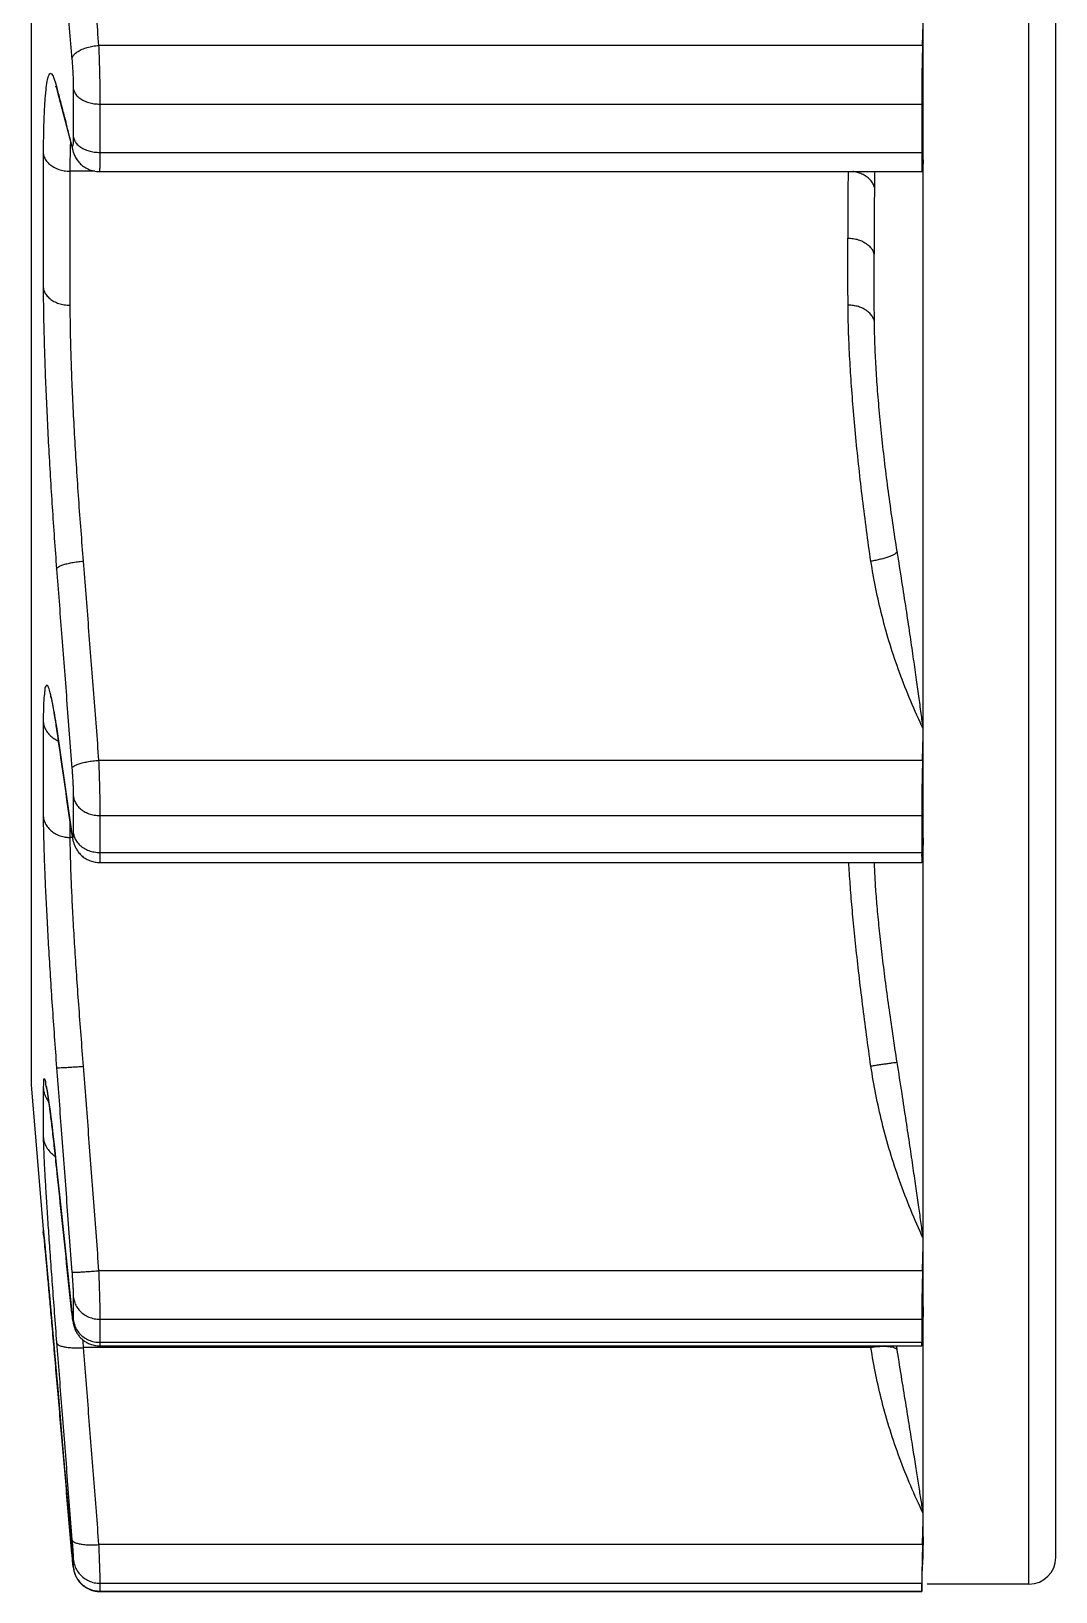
# Model space of a CAD drawing. Extents: x 21 to 383, y 33 to 269.
# Drawn here: x 343.5 to 362.6, y 116.03 to 145.12 of the extents above; entities that cross this region are included whole.
import ezdxf

# ---------------------------------------------------------------- set-up
doc = ezdxf.new("R2010")
doc.units = 0
doc.header["$MEASUREMENT"] = 0
doc.layers.get('0').update_dxf_attribs({"linetype": 'CONTINUOUS'})

msp = doc.modelspace()

# ---------------------------------------------------------------- linework, layer by layer
at = {"color": 7, "linetype": 'Continuous'}
for p, q in [((360.13, 116.66), (360.13, 267.7)), ((362.1, 116.177), (362.1, 267.677)), ((362.6, 116.677), (362.6, 267.177)), ((343.504, 258.896), (343.504, 125.484)), ((360.116, 144.858), (344.76, 144.858)), ((343.988, 144.015), (344.278, 142.904)), ((344.288, 144.056), (344.288, 143.16)), ((344.785, 143.767), (360.1, 143.767)), ((344.785, 143.767), (344.785, 142.866)), ((360.1, 143.767), (360.1, 142.866)), ((344.785, 142.866), (360.1, 142.866)), ((344.692, 142.516), (344.224, 142.516)), ((344.77, 142.51), (360.109, 142.51)), ((343.896, 132.602), (343.902, 132.572)), ((343.902, 132.572), (343.908, 132.54)), ((343.908, 132.54), (343.915, 132.504)), ((343.915, 132.504), (343.922, 132.465)), ((343.922, 132.465), (343.93, 132.423)), ((343.93, 132.423), (343.937, 132.377)), ((343.937, 132.377), (343.946, 132.328)), ((343.958, 132.248), (343.972, 132.159)), ((343.972, 132.159), (344.204, 130.557)), ((360.116, 131.533), (344.76, 131.533)), ((344.288, 130.871), (344.288, 130.188)), ((344.204, 130.557), (344.268, 130.118)), ((344.785, 130.503), (360.1, 130.503)), ((344.785, 130.503), (344.785, 129.816)), ((360.1, 130.503), (360.1, 129.816)), ((344.272, 130.095), (344.224, 130.095)), ((344.785, 129.816), (360.1, 129.816)), ((344.777, 129.63), (360.105, 129.63)), ((343.504, 125.484), (343.726, 122.791)), ((343.788, 125.436), (343.79, 125.425)), ((343.79, 125.425), (343.793, 125.412)), ((343.793, 125.412), (343.796, 125.397)), ((343.796, 125.397), (343.799, 125.381)), ((343.799, 125.381), (343.802, 125.362)), ((343.802, 125.362), (343.805, 125.342)), ((343.805, 125.342), (343.809, 125.321)), ((343.809, 125.321), (343.815, 125.284)), ((343.815, 125.284), (343.821, 125.244)), ((343.821, 125.244), (343.828, 125.199)), ((343.828, 125.199), (343.835, 125.149)), ((343.835, 125.149), (343.845, 125.076)), ((343.845, 125.076), (343.856, 124.994)), ((343.856, 124.994), (343.871, 124.88)), ((343.871, 124.88), (343.887, 124.75)), ((343.887, 124.75), (343.908, 124.573)), ((343.908, 124.573), (343.931, 124.37)), ((343.931, 124.37), (343.943, 124.259)), ((343.943, 124.259), (343.977, 123.938)), ((343.976, 123.952), (343.977, 123.938)), ((343.977, 123.938), (344.036, 123.379)), ((344.036, 123.379), (344.135, 122.442)), ((343.728, 122.791), (343.726, 122.791)), ((343.731, 122.76), (343.731, 122.761)), ((343.732, 122.759), (343.732, 122.754)), ((343.732, 122.754), (343.733, 122.75)), ((343.733, 122.75), (343.734, 122.735)), ((343.734, 122.735), (343.738, 122.698)), ((343.738, 122.698), (343.747, 122.611)), ((343.747, 122.611), (343.749, 122.583)), ((343.749, 122.583), (343.752, 122.558)), ((343.752, 122.558), (343.754, 122.538)), ((343.754, 122.538), (343.755, 122.524)), ((343.755, 122.524), (343.757, 122.502)), ((343.757, 122.502), (343.758, 122.487)), ((343.758, 122.487), (343.761, 122.463)), ((343.761, 122.463), (343.762, 122.446)), ((343.762, 122.446), (343.764, 122.429)), ((343.764, 122.429), (343.85, 121.489)), ((344.135, 122.442), (344.236, 121.482)), ((360.116, 122.019), (344.76, 122.019)), ((343.85, 121.489), (343.962, 120.215)), ((344.236, 121.482), (344.268, 121.18)), ((344.288, 121.54), (344.288, 121.112)), ((344.263, 121.228), (344.264, 121.214)), ((344.268, 121.18), (344.27, 121.156)), ((344.27, 121.156), (344.273, 121.134)), ((344.273, 121.134), (344.276, 121.114)), ((344.785, 121.115), (360.1, 121.115)), ((344.785, 121.115), (344.785, 120.685)), ((360.1, 121.115), (360.1, 120.685)), ((359.153, 120.587), (344.473, 120.587)), ((344.782, 120.618), (360.102, 120.618)), ((344.785, 120.685), (360.1, 120.685)), ((343.962, 120.215), (344.003, 119.742)), ((343.976, 120.05), (343.976, 120.047)), ((344.003, 119.742), (344.101, 118.615)), ((344.101, 118.615), (344.167, 117.849)), ((344.167, 117.849), (344.235, 117.07)), ((344.235, 117.07), (344.272, 116.643)), ((344.263, 116.747), (344.263, 116.745)), ((360.116, 116.914), (344.76, 116.914)), ((360.13, 116.66), (360.12, 116.715)), ((344.272, 116.643), (344.279, 116.576)), ((344.276, 116.598), (344.282, 116.543)), ((344.281, 116.548), (344.284, 116.525)), ((344.284, 116.525), (344.285, 116.51)), ((344.285, 116.51), (344.286, 116.501)), ((344.286, 116.501), (344.287, 116.493)), ((344.287, 116.496), (344.288, 116.489)), ((344.287, 116.492), (344.288, 116.484)), ((344.288, 116.647), (344.288, 116.502)), ((344.295, 116.445), (344.297, 116.435)), ((344.296, 116.437), (344.299, 116.426)), ((344.785, 116.194), (360.1, 116.194)), ((344.785, 116.194), (344.785, 116.047)), ((360.1, 116.194), (360.1, 116.047)), ((362.1, 116.177), (360.2, 116.177)), ((344.784, 116.04), (360.1, 116.04)), ((344.785, 116.047), (360.1, 116.047))]:
    msp.add_line(p, q, dxfattribs=at)
for points in [[(343.966, 144.091), (343.965, 144.093), (343.964, 144.096), (343.963, 144.097), (343.963, 144.096), (343.964, 144.095), (343.965, 144.092), (343.967, 144.088), (343.969, 144.083), (343.971, 144.076), (343.973, 144.069), (343.976, 144.06), (343.979, 144.05), (343.982, 144.04), (343.985, 144.028), (343.988, 144.015)], [(344.278, 142.904), (344.281, 142.89), (344.286, 142.875), (344.291, 142.86), (344.297, 142.843), (344.303, 142.826), (344.311, 142.808), (344.32, 142.79), (344.329, 142.772), (344.34, 142.753), (344.352, 142.735), (344.364, 142.717), (344.378, 142.699), (344.393, 142.681), (344.408, 142.664), (344.425, 142.648), (344.443, 142.631), (344.462, 142.616), (344.481, 142.601), (344.502, 142.588), (344.524, 142.575), (344.546, 142.563), (344.569, 142.552), (344.593, 142.542), (344.618, 142.534), (344.643, 142.526), (344.669, 142.52), (344.695, 142.515), (344.722, 142.512), (344.75, 142.51), (344.77, 142.51)], [(343.864, 132.733), (343.864, 132.734), (343.863, 132.735), (343.863, 132.736), (343.863, 132.735), (343.863, 132.734), (343.864, 132.732), (343.865, 132.728), (343.866, 132.724), (343.868, 132.72), (343.869, 132.714), (343.871, 132.707), (343.873, 132.7), (343.875, 132.692), (343.877, 132.683), (343.88, 132.674), (343.882, 132.664), (343.885, 132.653), (343.887, 132.641), (343.89, 132.629), (343.893, 132.616), (343.896, 132.602)], [(343.946, 132.328), (343.954, 132.276), (343.958, 132.248)], [(344.268, 130.118), (344.27, 130.106), (344.272, 130.094), (344.274, 130.083), (344.276, 130.072)], [(344.276, 130.072), (344.278, 130.062), (344.28, 130.051), (344.282, 130.04), (344.285, 130.029), (344.288, 130.018), (344.291, 130.006), (344.295, 129.994), (344.299, 129.981), (344.303, 129.967), (344.309, 129.953), (344.315, 129.938), (344.321, 129.923), (344.328, 129.908), (344.336, 129.893), (344.345, 129.877), (344.355, 129.862), (344.365, 129.846), (344.376, 129.831), (344.388, 129.816), (344.401, 129.801), (344.414, 129.786), (344.428, 129.771), (344.443, 129.757), (344.459, 129.744), (344.475, 129.731), (344.492, 129.719), (344.51, 129.707), (344.529, 129.696), (344.548, 129.685), (344.567, 129.676), (344.587, 129.667), (344.608, 129.659), (344.629, 129.652), (344.65, 129.646), (344.672, 129.641), (344.694, 129.637), (344.716, 129.633), (344.739, 129.631), (344.761, 129.63), (344.777, 129.63)], [(343.782, 125.461), (343.782, 125.462), (343.783, 125.461), (343.783, 125.46), (343.783, 125.458), (343.784, 125.455), (343.785, 125.452), (343.785, 125.449), (343.786, 125.445), (343.787, 125.441), (343.788, 125.436)], [(343.731, 122.761), (343.731, 122.76), (343.731, 122.76)], [(344.276, 121.114), (344.277, 121.105), (344.278, 121.096), (344.279, 121.087), (344.281, 121.078), (344.282, 121.07), (344.283, 121.061), (344.285, 121.053), (344.286, 121.045), (344.288, 121.037), (344.289, 121.028), (344.291, 121.019), (344.293, 121.01), (344.296, 121), (344.299, 120.99), (344.302, 120.979), (344.305, 120.967), (344.309, 120.955), (344.314, 120.942), (344.319, 120.929), (344.325, 120.915), (344.332, 120.901), (344.339, 120.887), (344.347, 120.873), (344.355, 120.858), (344.364, 120.844), (344.373, 120.83), (344.384, 120.816), (344.395, 120.802), (344.406, 120.789), (344.418, 120.775), (344.431, 120.762), (344.444, 120.749), (344.458, 120.737), (344.473, 120.725), (344.488, 120.714), (344.504, 120.702), (344.52, 120.692), (344.537, 120.682), (344.554, 120.673), (344.572, 120.664), (344.591, 120.656), (344.61, 120.648), (344.629, 120.642), (344.649, 120.636), (344.669, 120.631), (344.69, 120.626), (344.711, 120.623), (344.732, 120.62), (344.753, 120.619), (344.775, 120.618), (344.782, 120.618)], [(344.288, 116.484), (344.289, 116.479), (344.29, 116.474), (344.29, 116.469), (344.291, 116.464), (344.292, 116.458), (344.294, 116.451), (344.295, 116.443)], [(344.298, 116.428), (344.3, 116.42), (344.303, 116.411), (344.305, 116.401), (344.308, 116.392), (344.311, 116.382), (344.314, 116.372), (344.318, 116.363), (344.322, 116.353), (344.326, 116.343), (344.33, 116.333), (344.335, 116.323), (344.34, 116.313), (344.345, 116.302), (344.351, 116.292), (344.357, 116.282), (344.363, 116.272), (344.37, 116.262), (344.377, 116.252), (344.384, 116.242), (344.392, 116.232), (344.4, 116.222), (344.408, 116.212), (344.416, 116.202), (344.425, 116.193), (344.435, 116.184), (344.444, 116.175), (344.454, 116.166), (344.464, 116.157), (344.475, 116.148), (344.485, 116.14), (344.497, 116.132), (344.508, 116.124), (344.52, 116.116), (344.532, 116.109), (344.544, 116.102), (344.557, 116.095), (344.57, 116.089), (344.583, 116.083), (344.596, 116.077), (344.61, 116.072), (344.624, 116.067), (344.638, 116.062), (344.652, 116.058), (344.666, 116.054), (344.681, 116.051), (344.696, 116.048), (344.711, 116.046), (344.726, 116.044), (344.741, 116.042), (344.757, 116.041), (344.772, 116.04), (344.776, 116.04)], [(344.299, 116.426), (344.301, 116.418), (344.303, 116.408)], [(344.303, 116.408), (344.306, 116.399), (344.309, 116.389), (344.312, 116.38), (344.315, 116.37), (344.319, 116.36), (344.323, 116.35), (344.327, 116.34), (344.332, 116.33), (344.336, 116.32), (344.342, 116.31), (344.347, 116.299), (344.353, 116.289), (344.359, 116.279), (344.365, 116.269), (344.372, 116.259), (344.379, 116.249), (344.386, 116.239), (344.394, 116.229), (344.402, 116.219), (344.411, 116.209), (344.419, 116.199), (344.428, 116.19), (344.438, 116.181), (344.447, 116.172), (344.457, 116.163), (344.468, 116.154), (344.478, 116.145), (344.489, 116.137), (344.5, 116.129), (344.512, 116.121), (344.524, 116.114), (344.536, 116.107), (344.548, 116.1), (344.561, 116.093), (344.574, 116.087), (344.587, 116.081), (344.601, 116.075), (344.615, 116.07), (344.629, 116.065), (344.643, 116.061), (344.657, 116.057), (344.672, 116.053), (344.687, 116.05)], [(344.687, 116.05), (344.702, 116.047), (344.717, 116.045), (344.732, 116.043), (344.747, 116.042), (344.763, 116.041), (344.778, 116.04), (344.784, 116.04)]]:
    msp.add_lwpolyline(points, dxfattribs=at)
for centre, radius, start, end in [((344.222, 122.832), 0.499, 184.7126, 191.7248), ((362.1, 116.677), 0.5, 270, 0)]:
    msp.add_arc(centre, radius, start, end, dxfattribs=at)
for points, knots in [([(344.473, 148.237), (344.505, 147.864), (344.568, 147.114), (344.664, 145.988), (344.728, 145.235), (344.76, 144.858)], [0, 0, 0, 0, 1.125738, 2.256186, 3.391317, 3.391317, 3.391317, 3.391317]), ([(343.976, 147.981), (344.007, 147.617), (344.07, 146.877), (344.165, 145.75), (344.23, 144.988), (344.263, 144.602)], [0, 0, 0, 0, 1.097814, 2.227249, 3.391993, 3.391993, 3.391993, 3.391993]), ([(360.116, 144.858), (360.118, 144.947), (360.123, 145.125), (360.128, 145.302), (360.13, 145.39)], [0, 0, 0, 0, 0.2670833, 0.532326, 0.532326, 0.532326, 0.532326]), ([(344.263, 144.602), (344.264, 144.619), (344.277, 144.658), (344.318, 144.708), (344.379, 144.753), (344.458, 144.793), (344.55, 144.825), (344.652, 144.847), (344.724, 144.856), (344.76, 144.858)], [0, 0, 0, 0, 0.0534642, 0.116612, 0.1923524, 0.2805171, 0.3790564, 0.4847896, 0.5938877, 0.5938877, 0.5938877, 0.5938877]), ([(344.263, 144.602), (344.266, 144.572), (344.27, 144.51), (344.276, 144.416), (344.281, 144.321), (344.285, 144.227), (344.287, 144.139), (344.288, 144.082), (344.288, 144.056)], [0, 0, 0, 0, 0.0897503, 0.1851652, 0.2821167, 0.3770542, 0.4665218, 0.5467107, 0.5467107, 0.5467107, 0.5467107]), ([(344.76, 144.858), (344.762, 144.807), (344.766, 144.703), (344.772, 144.543), (344.776, 144.379), (344.78, 144.215), (344.783, 144.057), (344.784, 143.908), (344.785, 143.812), (344.785, 143.767)], [0, 0, 0, 0, 0.152987, 0.314472, 0.479989, 0.644965, 0.80485, 0.955239, 1.091991, 1.091991, 1.091991, 1.091991]), ([(360.116, 144.858), (360.114, 144.807), (360.112, 144.703), (360.108, 144.543), (360.105, 144.379), (360.103, 144.215), (360.101, 144.057), (360.1, 143.908), (360.1, 143.812), (360.1, 143.767)], [0, 0, 0, 0, 0.15287, 0.314271, 0.479737, 0.644695, 0.804589, 0.955001, 1.091781, 1.091781, 1.091781, 1.091781]), ([(343.976, 144.105), (343.964, 144.151), (343.938, 144.224), (343.914, 144.312), (343.85, 144.35), (343.815, 144.27), (343.793, 144.177), (343.77, 144.011), (343.753, 143.797), (343.739, 143.526), (343.73, 143.205), (343.728, 142.974), (343.728, 142.85)], [0, 0, 0, 0, 0.145316, 0.231911, 0.271279, 0.325527, 0.431695, 0.593462, 0.810645, 1.081782, 1.404825, 1.775023, 1.775023, 1.775023, 1.775023]), ([(344.288, 144.056), (344.291, 144.033), (344.305, 143.987), (344.348, 143.924), (344.411, 143.87), (344.489, 143.825), (344.58, 143.792), (344.68, 143.771), (344.75, 143.767), (344.785, 143.767)], [0, 0, 0, 0, 0.0685727, 0.1426832, 0.2245323, 0.3145759, 0.4118754, 0.5145158, 0.619973, 0.619973, 0.619973, 0.619973]), ([(344.263, 143.003), (344.23, 143.129), (344.165, 143.378), (344.08, 143.705), (344.027, 143.907), (344.007, 143.987)], [0, 0, 0, 0, 0.390916, 0.76992, 1.01665, 1.01665, 1.01665, 1.01665]), ([(344.288, 143.16), (344.288, 143.137), (344.287, 143.098), (344.287, 143.043), (344.28, 143.012), (344.282, 142.983), (344.264, 142.984), (344.265, 142.997), (344.263, 143.003)], [0, 0, 0, 0, 0.0674116, 0.1206511, 0.1573876, 0.1766121, 0.1827171, 0.2027634, 0.2027634, 0.2027634, 0.2027634]), ([(344.288, 143.16), (344.291, 143.137), (344.305, 143.09), (344.348, 143.026), (344.41, 142.971), (344.489, 142.925), (344.58, 142.891), (344.68, 142.87), (344.75, 142.866), (344.785, 142.866)], [0, 0, 0, 0, 0.0697427, 0.1448062, 0.227337, 0.3178071, 0.4153279, 0.5180488, 0.6235151, 0.6235151, 0.6235151, 0.6235151]), ([(343.728, 142.85), (343.727, 142.573), (343.726, 142.017), (343.726, 141.184), (343.727, 140.628), (343.728, 140.351)], [0, 0, 0, 0, 0.833104, 1.666549, 2.499635, 2.499635, 2.499635, 2.499635]), ([(343.728, 142.85), (343.731, 142.824), (343.745, 142.772), (343.787, 142.7), (343.849, 142.637), (343.928, 142.585), (344.019, 142.546), (344.12, 142.522), (344.189, 142.516), (344.224, 142.516)], [0, 0, 0, 0, 0.0783521, 0.1605665, 0.2483315, 0.3421471, 0.4414422, 0.5448278, 0.650378, 0.650378, 0.650378, 0.650378]), ([(344.785, 142.866), (344.785, 142.826), (344.785, 142.754), (344.782, 142.662), (344.782, 142.581), (344.774, 142.55), (344.777, 142.507), (344.771, 142.511), (344.771, 142.511)], [0, 0, 0, 0, 0.117589, 0.2142285, 0.2872703, 0.3347501, 0.3556252, 0.3561692, 0.3561692, 0.3561692, 0.3561692]), ([(360.1, 142.866), (360.1, 142.826), (360.1, 142.754), (360.102, 142.662), (360.101, 142.58), (360.108, 142.552), (360.103, 142.506), (360.108, 142.511)], [0, 0, 0, 0, 0.117614, 0.2142549, 0.2872623, 0.33464, 0.355182, 0.355182, 0.355182, 0.355182]), ([(360.108, 142.511), (360.11, 142.512), (360.115, 142.527), (360.115, 142.541), (360.116, 142.552)], [0, 0, 0, 0, 0.00796468, 0.04273501, 0.04273501, 0.04273501, 0.04273501]), ([(360.13, 142.726), (360.128, 142.697), (360.123, 142.639), (360.118, 142.581), (360.116, 142.552)], [0, 0, 0, 0, 0.0867724, 0.174146, 0.174146, 0.174146, 0.174146]), ([(344.224, 142.516), (344.224, 142.239), (344.222, 141.683), (344.222, 140.851), (344.224, 140.296), (344.224, 140.018)], [0, 0, 0, 0, 0.832732, 1.665431, 2.49816, 2.49816, 2.49816, 2.49816]), ([(358.728, 142.51), (358.727, 142.373), (358.725, 142.098), (358.724, 141.683), (358.723, 141.406), (358.723, 141.267)], [0, 0, 0, 0, 0.410212, 0.826571, 1.242861, 1.242861, 1.242861, 1.242861]), ([(359.219, 142.213), (359.213, 142.238), (359.194, 142.286), (359.148, 142.351), (359.085, 142.408), (359.009, 142.455), (358.921, 142.49), (358.855, 142.504), (358.82, 142.51), (358.816, 142.51)], [0, 0, 0, 0, 0.074841, 0.1537748, 0.2378656, 0.3272571, 0.421302, 0.5187571, 0.5292644, 0.5292644, 0.5292644, 0.5292644]), ([(359.219, 142.213), (359.218, 142.075), (359.216, 141.798), (359.215, 141.382), (359.215, 141.105), (359.215, 140.966)], [0, 0, 0, 0, 0.415813, 0.831691, 1.247549, 1.247549, 1.247549, 1.247549]), ([(358.723, 141.267), (358.756, 141.267), (358.822, 141.262), (358.917, 141.241), (359.004, 141.207), (359.081, 141.16), (359.144, 141.103), (359.19, 141.038), (359.209, 140.99), (359.215, 140.966)], [0, 0, 0, 0, 0.0989106, 0.1960236, 0.290139, 0.3801387, 0.4642852, 0.5427843, 0.6173419, 0.6173419, 0.6173419, 0.6173419]), ([(358.728, 140.018), (358.727, 140.157), (358.725, 140.434), (358.724, 140.851), (358.723, 141.128), (358.723, 141.267)], [0, 0, 0, 0, 0.416438, 0.832797, 1.249087, 1.249087, 1.249087, 1.249087]), ([(359.219, 139.718), (359.218, 139.857), (359.216, 140.134), (359.215, 140.55), (359.215, 140.827), (359.215, 140.966)], [0, 0, 0, 0, 0.415836, 0.831728, 1.247591, 1.247591, 1.247591, 1.247591]), ([(343.728, 140.351), (343.731, 140.325), (343.745, 140.272), (343.787, 140.2), (343.849, 140.137), (343.928, 140.085), (344.019, 140.047), (344.12, 140.023), (344.189, 140.018), (344.224, 140.018)], [0, 0, 0, 0, 0.0782953, 0.1604038, 0.2480387, 0.3417257, 0.4409143, 0.5442303, 0.6497565, 0.6497565, 0.6497565, 0.6497565]), ([(343.728, 140.351), (343.728, 140.213), (343.731, 139.924), (343.74, 139.472), (343.755, 138.988), (343.774, 138.476), (343.798, 137.941), (343.826, 137.39), (343.858, 136.825), (343.894, 136.252), (343.933, 135.676), (343.962, 135.291), (343.976, 135.099)], [0, 0, 0, 0, 0.413862, 0.867593, 1.354111, 1.868354, 2.404886, 2.95879, 3.525541, 4.100701, 4.680622, 5.258521, 5.258521, 5.258521, 5.258521]), ([(344.224, 140.018), (344.225, 139.878), (344.228, 139.583), (344.24, 139.122), (344.257, 138.624), (344.281, 138.095), (344.31, 137.542), (344.344, 136.974), (344.383, 136.397), (344.426, 135.82), (344.457, 135.436), (344.473, 135.245)], [0, 0, 0, 0, 0.420042, 0.883605, 1.38459, 1.916331, 2.471799, 3.0436, 3.624205, 4.20571, 4.780242, 4.780242, 4.780242, 4.780242]), ([(359.219, 139.718), (359.213, 139.743), (359.194, 139.791), (359.148, 139.856), (359.085, 139.912), (359.009, 139.958), (358.921, 139.993), (358.826, 140.013), (358.761, 140.018), (358.728, 140.018)], [0, 0, 0, 0, 0.0746869, 0.153392, 0.2372245, 0.3263703, 0.4202159, 0.5175421, 0.6167305, 0.6167305, 0.6167305, 0.6167305]), ([(359.153, 135.245), (359.125, 135.437), (359.071, 135.822), (358.998, 136.401), (358.931, 136.979), (358.873, 137.548), (358.823, 138.1), (358.783, 138.628), (358.754, 139.125), (358.734, 139.585), (358.728, 139.878), (358.728, 140.018)], [0, 0, 0, 0, 0.580244, 1.16693, 1.751406, 2.325776, 2.882435, 3.414164, 3.914204, 4.376304, 4.794773, 4.794773, 4.794773, 4.794773]), ([(359.644, 135.426), (359.616, 135.601), (359.562, 135.951), (359.488, 136.476), (359.421, 136.996), (359.363, 137.505), (359.314, 137.999), (359.274, 138.471), (359.245, 138.916), (359.226, 139.329), (359.22, 139.593), (359.219, 139.718)], [0, 0, 0, 0, 0.531754, 1.063716, 1.589528, 2.103891, 2.601637, 3.077423, 3.525685, 3.940751, 4.317055, 4.317055, 4.317055, 4.317055]), ([(359.644, 135.426), (359.641, 135.417), (359.627, 135.398), (359.594, 135.374), (359.546, 135.35), (359.485, 135.325), (359.413, 135.301), (359.331, 135.28), (359.244, 135.26), (359.183, 135.25), (359.153, 135.245)], [0, 0, 0, 0, 0.0279133, 0.0683779, 0.1222294, 0.1885032, 0.2653639, 0.3504307, 0.4409553, 0.5339606, 0.5339606, 0.5339606, 0.5339606]), ([(360.13, 132.118), (360.117, 132.214), (360.09, 132.418), (360.046, 132.739), (359.997, 133.092), (359.942, 133.48), (359.88, 133.904), (359.81, 134.37), (359.731, 134.882), (359.674, 135.239), (359.644, 135.426)], [0, 0, 0, 0, 0.292821, 0.617117, 0.972633, 1.36236, 1.789935, 2.25949, 2.7756, 3.343879, 3.343879, 3.343879, 3.343879]), ([(343.976, 135.099), (343.978, 135.109), (343.995, 135.131), (344.035, 135.155), (344.096, 135.179), (344.173, 135.201), (344.265, 135.221), (344.366, 135.236), (344.437, 135.243), (344.473, 135.245)], [0, 0, 0, 0, 0.0301891, 0.0769121, 0.1419497, 0.2235821, 0.3185737, 0.4227908, 0.5315507, 0.5315507, 0.5315507, 0.5315507]), ([(343.976, 135.099), (344.007, 134.699), (344.07, 133.886), (344.165, 132.648), (344.23, 131.811), (344.263, 131.386)], [0, 0, 0, 0, 1.205343, 2.445285, 3.723923, 3.723923, 3.723923, 3.723923]), ([(344.473, 135.245), (344.505, 134.834), (344.568, 134.011), (344.664, 132.774), (344.728, 131.947), (344.76, 131.533)], [0, 0, 0, 0, 1.235977, 2.477119, 3.7234, 3.7234, 3.7234, 3.7234]), ([(360.13, 132.118), (359.966, 132.462), (359.674, 133.151), (359.349, 134.2), (359.208, 134.902), (359.153, 135.245)], [0, 0, 0, 0, 1.1432, 2.243572, 3.287337, 3.287337, 3.287337, 3.287337]), ([(343.894, 132.635), (343.884, 132.688), (343.863, 132.782), (343.837, 132.865), (343.805, 132.948), (343.756, 132.9), (343.757, 132.817), (343.735, 132.681), (343.731, 132.486), (343.728, 132.338), (343.728, 132.255)], [0, 0, 0, 0, 0.162373, 0.266822, 0.315953, 0.346347, 0.426767, 0.56434, 0.759226, 1.008913, 1.008913, 1.008913, 1.008913]), ([(343.976, 132.142), (343.963, 132.234), (343.938, 132.399), (343.909, 132.563), (343.894, 132.635)], [0, 0, 0, 0, 0.2792643, 0.5004277, 0.5004277, 0.5004277, 0.5004277]), ([(343.728, 132.255), (343.727, 132.06), (343.726, 131.669), (343.726, 131.082), (343.727, 130.691), (343.728, 130.496)], [0, 0, 0, 0, 0.586285, 1.172827, 1.759134, 1.759134, 1.759134, 1.759134]), ([(343.728, 132.255), (343.731, 132.224), (343.744, 132.162), (343.786, 132.076), (343.848, 132), (343.924, 131.939), (343.981, 131.908), (344.01, 131.896)], [0, 0, 0, 0, 0.0932401, 0.1881209, 0.2854377, 0.3855124, 0.4784141, 0.4784141, 0.4784141, 0.4784141]), ([(344.263, 130.167), (344.23, 130.393), (344.165, 130.838), (344.071, 131.484), (344.011, 131.904), (343.982, 132.105)], [0, 0, 0, 0, 0.68528, 1.349774, 1.958064, 1.958064, 1.958064, 1.958064]), ([(360.116, 131.533), (360.118, 131.631), (360.123, 131.826), (360.128, 132.02), (360.13, 132.118)], [0, 0, 0, 0, 0.293398, 0.5847741, 0.5847741, 0.5847741, 0.5847741]), ([(344.263, 131.386), (344.264, 131.396), (344.281, 131.418), (344.322, 131.442), (344.382, 131.467), (344.46, 131.489), (344.551, 131.508), (344.653, 131.523), (344.724, 131.53), (344.76, 131.533)], [0, 0, 0, 0, 0.0301417, 0.0768221, 0.141857, 0.2235295, 0.3185974, 0.4229154, 0.531787, 0.531787, 0.531787, 0.531787]), ([(344.76, 131.533), (344.762, 131.478), (344.766, 131.368), (344.771, 131.204), (344.776, 131.043), (344.78, 130.888), (344.783, 130.746), (344.784, 130.619), (344.785, 130.539), (344.785, 130.503)], [0, 0, 0, 0, 0.164179, 0.330071, 0.493087, 0.648725, 0.792695, 0.921032, 1.030205, 1.030205, 1.030205, 1.030205]), ([(360.116, 131.533), (360.114, 131.478), (360.112, 131.368), (360.108, 131.204), (360.105, 131.043), (360.103, 130.888), (360.101, 130.746), (360.1, 130.619), (360.1, 130.539), (360.1, 130.503)], [0, 0, 0, 0, 0.164065, 0.329875, 0.492843, 0.648465, 0.792443, 0.9208, 1.029997, 1.029997, 1.029997, 1.029997]), ([(344.263, 131.386), (344.266, 131.354), (344.27, 131.29), (344.276, 131.195), (344.281, 131.102), (344.285, 131.016), (344.287, 130.94), (344.288, 130.893), (344.288, 130.871)], [0, 0, 0, 0, 0.0959269, 0.1929051, 0.2867122, 0.3739228, 0.4513615, 0.5157697, 0.5157697, 0.5157697, 0.5157697]), ([(344.288, 130.871), (344.291, 130.843), (344.305, 130.785), (344.347, 130.706), (344.409, 130.636), (344.487, 130.578), (344.579, 130.536), (344.68, 130.509), (344.75, 130.503), (344.785, 130.503)], [0, 0, 0, 0, 0.0859412, 0.1745389, 0.2670471, 0.3639198, 0.4648255, 0.5687898, 0.6743954, 0.6743954, 0.6743954, 0.6743954]), ([(343.728, 130.496), (343.731, 130.465), (343.744, 130.403), (343.786, 130.317), (343.848, 130.241), (343.926, 130.178), (344.018, 130.131), (344.108, 130.105), (344.166, 130.098), (344.189, 130.097)], [0, 0, 0, 0, 0.0931998, 0.188003, 0.2852208, 0.3851936, 0.4877636, 0.5923378, 0.662784, 0.662784, 0.662784, 0.662784]), ([(343.728, 130.496), (343.728, 130.395), (343.731, 130.177), (343.741, 129.827), (343.755, 129.433), (343.774, 128.998), (343.798, 128.529), (343.826, 128.029), (343.858, 127.502), (343.894, 126.952), (343.934, 126.383), (343.962, 125.999), (343.976, 125.804)], [0, 0, 0, 0, 0.302146, 0.654092, 1.050305, 1.486521, 1.958029, 2.460462, 2.989762, 3.541956, 4.113868, 4.699241, 4.699241, 4.699241, 4.699241]), ([(344.224, 130.095), (344.225, 129.993), (344.229, 129.769), (344.24, 129.408), (344.258, 128.998), (344.281, 128.542), (344.311, 128.049), (344.345, 127.524), (344.384, 126.974), (344.427, 126.407), (344.457, 126.024), (344.473, 125.831)], [0, 0, 0, 0, 0.307829, 0.6706, 1.083571, 1.541267, 2.037654, 2.566145, 3.119804, 3.691124, 4.272391, 4.272391, 4.272391, 4.272391]), ([(344.288, 130.188), (344.288, 130.172), (344.288, 130.142), (344.286, 130.119), (344.283, 130.091), (344.271, 130.107), (344.271, 130.125), (344.267, 130.142), (344.266, 130.151)], [0, 0, 0, 0, 0.0481932, 0.0796749, 0.0933039, 0.1008399, 0.1258661, 0.1521652, 0.1521652, 0.1521652, 0.1521652]), ([(344.288, 130.188), (344.291, 130.159), (344.304, 130.101), (344.347, 130.021), (344.409, 129.95), (344.487, 129.892), (344.579, 129.848), (344.679, 129.822), (344.75, 129.816), (344.785, 129.816)], [0, 0, 0, 0, 0.086848, 0.176219, 0.2693117, 0.3665684, 0.4676807, 0.571722, 0.6773365, 0.6773365, 0.6773365, 0.6773365]), ([(360.13, 130.085), (360.128, 130.033), (360.123, 129.93), (360.118, 129.826), (360.116, 129.774)], [0, 0, 0, 0, 0.1551563, 0.3113872, 0.3113872, 0.3113872, 0.3113872]), ([(344.785, 129.816), (344.785, 129.787), (344.785, 129.739), (344.781, 129.68), (344.784, 129.645), (344.778, 129.632), (344.776, 129.631)], [0, 0, 0, 0, 0.0848517, 0.1449761, 0.1787747, 0.185987, 0.185987, 0.185987, 0.185987]), ([(360.1, 129.816), (360.1, 129.787), (360.099, 129.739), (360.102, 129.679), (360.101, 129.646), (360.104, 129.632), (360.106, 129.631), (360.106, 129.63)], [0, 0, 0, 0, 0.0848681, 0.1449807, 0.1787033, 0.1854493, 0.1857301, 0.1857301, 0.1857301, 0.1857301]), ([(360.106, 129.63), (360.11, 129.625), (360.106, 129.674), (360.115, 129.701), (360.114, 129.749), (360.116, 129.774)], [0, 0, 0, 0, 0.0216154, 0.0699121, 0.1438166, 0.1438166, 0.1438166, 0.1438166]), ([(359.153, 125.831), (359.126, 126.025), (359.073, 126.409), (358.999, 126.978), (358.932, 127.529), (358.874, 128.054), (358.824, 128.547), (358.784, 129.001), (358.758, 129.358), (358.746, 129.562), (358.743, 129.63)], [0, 0, 0, 0, 0.586931, 1.163359, 1.720809, 2.251811, 2.749401, 3.207199, 3.619457, 3.821679, 3.821679, 3.821679, 3.821679]), ([(359.644, 125.899), (359.616, 126.076), (359.563, 126.425), (359.489, 126.94), (359.422, 127.436), (359.364, 127.906), (359.315, 128.346), (359.275, 128.753), (359.245, 129.12), (359.228, 129.408), (359.222, 129.573), (359.221, 129.63)], [0, 0, 0, 0, 0.537795, 1.060272, 1.561596, 2.037015, 2.481922, 2.891602, 3.261254, 3.58616, 3.757083, 3.757083, 3.757083, 3.757083]), ([(343.976, 125.804), (343.981, 125.802), (344, 125.804), (344.037, 125.803), (344.097, 125.807), (344.174, 125.811), (344.265, 125.816), (344.367, 125.823), (344.437, 125.828), (344.473, 125.831)], [0, 0, 0, 0, 0.0156858, 0.0544282, 0.1144475, 0.1928796, 0.2859683, 0.3892512, 0.4977758, 0.4977758, 0.4977758, 0.4977758]), ([(343.976, 125.804), (344.007, 125.393), (344.07, 124.558), (344.165, 123.287), (344.23, 122.428), (344.263, 121.991)], [0, 0, 0, 0, 1.237364, 2.510443, 3.823357, 3.823357, 3.823357, 3.823357]), ([(344.473, 125.831), (344.505, 125.409), (344.568, 124.564), (344.664, 123.293), (344.728, 122.444), (344.76, 122.019)], [0, 0, 0, 0, 1.269048, 2.543398, 3.823021, 3.823021, 3.823021, 3.823021]), ([(359.644, 125.899), (359.639, 125.899), (359.623, 125.897), (359.592, 125.895), (359.545, 125.889), (359.484, 125.88), (359.412, 125.87), (359.331, 125.858), (359.243, 125.845), (359.183, 125.836), (359.153, 125.831)], [0, 0, 0, 0, 0.0153494, 0.047458, 0.0952517, 0.1570743, 0.2307734, 0.3137803, 0.4032, 0.4959135, 0.4959135, 0.4959135, 0.4959135]), ([(360.13, 122.619), (359.966, 122.973), (359.674, 123.682), (359.348, 124.758), (359.208, 125.479), (359.153, 125.831)], [0, 0, 0, 0, 1.169393, 2.296831, 3.367573, 3.367573, 3.367573, 3.367573]), ([(360.13, 122.619), (360.117, 122.712), (360.09, 122.908), (360.046, 123.218), (359.996, 123.562), (359.941, 123.942), (359.879, 124.362), (359.81, 124.827), (359.731, 125.345), (359.674, 125.707), (359.644, 125.899)], [0, 0, 0, 0, 0.281042, 0.594273, 0.940092, 1.322164, 1.744993, 2.213844, 2.734754, 3.315209, 3.315209, 3.315209, 3.315209]), ([(343.798, 125.399), (343.788, 125.44), (343.77, 125.497), (343.775, 125.58), (343.725, 125.602), (343.738, 125.501), (343.728, 125.464), (343.728, 125.426)], [0, 0, 0, 0, 0.1256414, 0.1934523, 0.2088392, 0.2638155, 0.3773055, 0.3773055, 0.3773055, 0.3773055]), ([(343.728, 125.426), (343.727, 125.325), (343.726, 125.123), (343.726, 124.82), (343.727, 124.618), (343.728, 124.518)], [0, 0, 0, 0, 0.3026631, 0.6054466, 0.9081039, 0.9081039, 0.9081039, 0.9081039]), ([(343.732, 125.392), (343.735, 125.369), (343.748, 125.313), (343.782, 125.237), (343.816, 125.187), (343.832, 125.167)], [0, 0, 0, 0, 0.0685195, 0.1715473, 0.2481536, 0.2481536, 0.2481536, 0.2481536]), ([(343.976, 123.952), (343.962, 124.084), (343.936, 124.331), (343.896, 124.674), (343.862, 124.965), (343.827, 125.2), (343.812, 125.34), (343.798, 125.399)], [0, 0, 0, 0, 0.398008, 0.744744, 1.037638, 1.275998, 1.458596, 1.458596, 1.458596, 1.458596]), ([(343.728, 124.518), (343.731, 124.484), (343.744, 124.416), (343.786, 124.321), (343.847, 124.236), (343.907, 124.182), (343.945, 124.157), (343.955, 124.151)], [0, 0, 0, 0, 0.1026017, 0.2055889, 0.3091707, 0.4134482, 0.4460799, 0.4460799, 0.4460799, 0.4460799]), ([(343.728, 124.518), (343.728, 124.46), (343.732, 124.327), (343.741, 124.101), (343.756, 123.821), (343.775, 123.492), (343.799, 123.117), (343.827, 122.699), (343.859, 122.243), (343.895, 121.75), (343.934, 121.225), (343.962, 120.865), (343.976, 120.68)], [0, 0, 0, 0, 0.171458, 0.399551, 0.680637, 1.011515, 1.388489, 1.808012, 2.266753, 2.761446, 3.289595, 3.84586, 3.84586, 3.84586, 3.84586]), ([(344.263, 121.228), (344.23, 121.54), (344.165, 122.154), (344.07, 123.057), (344.008, 123.649), (343.978, 123.938)], [0, 0, 0, 0, 0.940609, 1.852717, 2.725712, 2.725712, 2.725712, 2.725712]), ([(343.741, 122.672), (343.734, 122.701), (343.722, 122.727), (343.738, 122.791), (343.728, 122.791)], [0, 0, 0, 0, 0.0901388, 0.1203299, 0.1203299, 0.1203299, 0.1203299]), ([(343.976, 120.05), (343.962, 120.213), (343.935, 120.527), (343.896, 120.975), (343.86, 121.379), (343.828, 121.736), (343.799, 122.045), (343.778, 122.302), (343.753, 122.504), (343.752, 122.624), (343.741, 122.672)], [0, 0, 0, 0, 0.49243, 0.943867, 1.35021, 1.709798, 2.020289, 2.279281, 2.484275, 2.632815, 2.632815, 2.632815, 2.632815]), ([(360.116, 122.019), (360.118, 122.119), (360.123, 122.319), (360.128, 122.519), (360.13, 122.619)], [0, 0, 0, 0, 0.3012894, 0.6005027, 0.6005027, 0.6005027, 0.6005027]), ([(344.263, 121.991), (344.268, 121.989), (344.287, 121.992), (344.324, 121.99), (344.383, 121.994), (344.46, 121.998), (344.552, 122.004), (344.653, 122.011), (344.724, 122.016), (344.76, 122.019)], [0, 0, 0, 0, 0.0155437, 0.0541978, 0.1141846, 0.1926358, 0.2857866, 0.3891624, 0.4977964, 0.4977964, 0.4977964, 0.4977964]), ([(344.263, 121.991), (344.265, 121.959), (344.27, 121.897), (344.276, 121.806), (344.281, 121.722), (344.285, 121.649), (344.287, 121.59), (344.288, 121.554), (344.288, 121.54)], [0, 0, 0, 0, 0.0961088, 0.1885814, 0.273368, 0.3473846, 0.4079354, 0.4525175, 0.4525175, 0.4525175, 0.4525175]), ([(344.76, 122.019), (344.762, 121.964), (344.766, 121.856), (344.771, 121.697), (344.776, 121.548), (344.78, 121.413), (344.782, 121.295), (344.784, 121.198), (344.785, 121.14), (344.785, 121.115)], [0, 0, 0, 0, 0.1650706, 0.324956, 0.4752362, 0.6117637, 0.7307766, 0.8290006, 0.9037363, 0.9037363, 0.9037363, 0.9037363]), ([(360.116, 122.019), (360.114, 121.964), (360.112, 121.856), (360.108, 121.697), (360.105, 121.549), (360.103, 121.413), (360.101, 121.295), (360.1, 121.198), (360.1, 121.14), (360.1, 121.115)], [0, 0, 0, 0, 0.1649571, 0.3247632, 0.4749966, 0.6115065, 0.7305231, 0.8287614, 0.9035135, 0.9035135, 0.9035135, 0.9035135]), ([(344.288, 121.54), (344.291, 121.507), (344.304, 121.442), (344.346, 121.351), (344.408, 121.27), (344.486, 121.203), (344.578, 121.153), (344.679, 121.122), (344.749, 121.115), (344.785, 121.115)], [0, 0, 0, 0, 0.0983669, 0.19767, 0.2983861, 0.4007268, 0.504611, 0.609692, 0.715424, 0.715424, 0.715424, 0.715424]), ([(360.13, 121.346), (360.128, 121.275), (360.123, 121.132), (360.118, 120.989), (360.116, 120.917)], [0, 0, 0, 0, 0.2138866, 0.4292545, 0.4292545, 0.4292545, 0.4292545]), ([(344.276, 121.119), (344.274, 121.134), (344.27, 121.166), (344.266, 121.198), (344.265, 121.214)], [0, 0, 0, 0, 0.04725105, 0.09556279, 0.09556279, 0.09556279, 0.09556279]), ([(344.288, 121.112), (344.288, 121.103), (344.289, 121.095), (344.284, 121.073), (344.279, 121.101), (344.278, 121.109), (344.276, 121.119)], [0, 0, 0, 0, 0.02595047, 0.03391657, 0.0456515, 0.07558006, 0.07558006, 0.07558006, 0.07558006]), ([(344.288, 121.112), (344.291, 121.079), (344.304, 121.013), (344.346, 120.922), (344.408, 120.84), (344.486, 120.773), (344.578, 120.723), (344.679, 120.692), (344.749, 120.685), (344.785, 120.685)], [0, 0, 0, 0, 0.0989384, 0.1987389, 0.299842, 0.4024444, 0.5064732, 0.611609, 0.7173475, 0.7173475, 0.7173475, 0.7173475]), ([(360.101, 120.618), (360.101, 120.618), (360.102, 120.621), (360.104, 120.635), (360.106, 120.67), (360.109, 120.731), (360.112, 120.816), (360.114, 120.881), (360.116, 120.917)], [0, 0, 0, 0, 0.0002995, 0.0082381, 0.0433958, 0.1049094, 0.1910941, 0.2995749, 0.2995749, 0.2995749, 0.2995749]), ([(343.976, 120.68), (343.978, 120.67), (343.994, 120.646), (344.035, 120.624), (344.096, 120.604), (344.173, 120.591), (344.265, 120.583), (344.367, 120.581), (344.437, 120.584), (344.473, 120.587)], [0, 0, 0, 0, 0.0320175, 0.0779325, 0.1412043, 0.2208986, 0.3142079, 0.417276, 0.5256136, 0.5256136, 0.5256136, 0.5256136]), ([(343.976, 120.68), (344.007, 120.284), (344.07, 119.48), (344.165, 118.256), (344.23, 117.428), (344.263, 117.007)], [0, 0, 0, 0, 1.192297, 2.418939, 3.68393, 3.68393, 3.68393, 3.68393]), ([(344.473, 120.587), (344.505, 120.18), (344.568, 119.366), (344.664, 118.141), (344.728, 117.324), (344.76, 116.914)], [0, 0, 0, 0, 1.222832, 2.450775, 3.683801, 3.683801, 3.683801, 3.683801]), ([(344.785, 120.685), (344.785, 120.669), (344.781, 120.661), (344.787, 120.613), (344.783, 120.618)], [0, 0, 0, 0, 0.04678408, 0.06674883, 0.06674883, 0.06674883, 0.06674883]), ([(359.644, 120.537), (359.642, 120.545), (359.627, 120.563), (359.593, 120.581), (359.545, 120.594), (359.484, 120.603), (359.412, 120.607), (359.331, 120.605), (359.243, 120.599), (359.183, 120.591), (359.153, 120.587)], [0, 0, 0, 0, 0.0271307, 0.0641299, 0.113678, 0.1756783, 0.2487802, 0.3309205, 0.4195731, 0.5119132, 0.5119132, 0.5119132, 0.5119132]), ([(360.13, 117.492), (359.966, 117.832), (359.674, 118.515), (359.349, 119.552), (359.208, 120.247), (359.153, 120.587)], [0, 0, 0, 0, 1.132816, 2.222445, 3.255493, 3.255493, 3.255493, 3.255493]), ([(360.13, 117.492), (360.117, 117.575), (360.089, 117.751), (360.045, 118.031), (359.996, 118.344), (359.941, 118.692), (359.879, 119.081), (359.809, 119.517), (359.73, 120.008), (359.674, 120.353), (359.644, 120.537)], [0, 0, 0, 0, 0.25198, 0.534888, 0.849751, 1.200687, 1.592795, 2.032152, 2.525895, 3.082932, 3.082932, 3.082932, 3.082932]), ([(360.1, 120.685), (360.1, 120.669), (360.104, 120.661), (360.097, 120.613), (360.101, 120.618)], [0, 0, 0, 0, 0.04679008, 0.06686305, 0.06686305, 0.06686305, 0.06686305]), ([(344.263, 116.747), (344.23, 117.125), (344.165, 117.87), (344.07, 118.971), (344.007, 119.693), (343.976, 120.05)], [0, 0, 0, 0, 1.138211, 2.241948, 3.314571, 3.314571, 3.314571, 3.314571]), ([(360.116, 116.914), (360.118, 117.011), (360.123, 117.203), (360.128, 117.396), (360.13, 117.492)], [0, 0, 0, 0, 0.2902608, 0.5785214, 0.5785214, 0.5785214, 0.5785214]), ([(344.263, 117.007), (344.264, 116.997), (344.28, 116.973), (344.322, 116.951), (344.382, 116.932), (344.46, 116.918), (344.552, 116.91), (344.653, 116.908), (344.724, 116.911), (344.76, 116.914)], [0, 0, 0, 0, 0.031979, 0.0778304, 0.1410707, 0.2207776, 0.3141412, 0.4172959, 0.5257401, 0.5257401, 0.5257401, 0.5257401]), ([(344.263, 117.007), (344.265, 116.977), (344.27, 116.92), (344.276, 116.839), (344.281, 116.77), (344.285, 116.714), (344.287, 116.675), (344.288, 116.655), (344.288, 116.647)], [0, 0, 0, 0, 0.0902844, 0.1724697, 0.2429332, 0.2991262, 0.3390001, 0.3609598, 0.3609598, 0.3609598, 0.3609598]), ([(360.13, 117.059), (360.128, 116.972), (360.124, 116.857), (360.121, 116.742), (360.12, 116.713)], [0, 0, 0, 0, 0.2592095, 0.3460116, 0.3460116, 0.3460116, 0.3460116]), ([(344.288, 116.502), (344.288, 116.497), (344.282, 116.534), (344.282, 116.551), (344.275, 116.61), (344.27, 116.672), (344.265, 116.721), (344.263, 116.747)], [0, 0, 0, 0, 0.0148597, 0.0497501, 0.1015074, 0.1682828, 0.2471119, 0.2471119, 0.2471119, 0.2471119]), ([(344.76, 116.914), (344.762, 116.862), (344.766, 116.762), (344.771, 116.62), (344.776, 116.493), (344.78, 116.385), (344.782, 116.3), (344.784, 116.238), (344.785, 116.206), (344.785, 116.194)], [0, 0, 0, 0, 0.1556039, 0.2994497, 0.427563, 0.5364112, 0.6229976, 0.6849426, 0.7205462, 0.7205462, 0.7205462, 0.7205462]), ([(360.116, 116.914), (360.114, 116.862), (360.112, 116.762), (360.108, 116.62), (360.106, 116.493), (360.103, 116.385), (360.101, 116.3), (360.1, 116.238), (360.1, 116.206), (360.1, 116.194)], [0, 0, 0, 0, 0.1554902, 0.2992557, 0.4273192, 0.5361435, 0.6227245, 0.6846736, 0.7202845, 0.7202845, 0.7202845, 0.7202845]), ([(344.288, 116.647), (344.291, 116.612), (344.304, 116.543), (344.346, 116.446), (344.407, 116.359), (344.486, 116.288), (344.578, 116.234), (344.679, 116.201), (344.749, 116.194), (344.785, 116.194)], [0, 0, 0, 0, 0.1049099, 0.2099306, 0.3151202, 0.4205064, 0.526082, 0.6318062, 0.7376119, 0.7376119, 0.7376119, 0.7376119]), ([(344.288, 116.502), (344.291, 116.467), (344.304, 116.397), (344.346, 116.3), (344.407, 116.213), (344.486, 116.142), (344.577, 116.088), (344.656, 116.062), (344.703, 116.054), (344.714, 116.052)], [0, 0, 0, 0, 0.1051051, 0.210297, 0.3156213, 0.4210999, 0.5267272, 0.6324712, 0.6677946, 0.6677946, 0.6677946, 0.6677946]), ([(360.1, 116.041), (360.105, 116.035), (360.097, 116.085), (360.106, 116.113), (360.105, 116.197), (360.109, 116.29), (360.112, 116.409), (360.114, 116.493), (360.116, 116.539)], [0, 0, 0, 0, 0.0226333, 0.0713493, 0.145658, 0.2435099, 0.3622061, 0.498469, 0.498469, 0.498469, 0.498469]), ([(344.785, 116.047), (344.785, 116.045), (344.784, 116.043), (344.784, 116.041), (344.784, 116.041)], [0, 0, 0, 0, 0.005799592, 0.006640031, 0.006640031, 0.006640031, 0.006640031]), ([(360.1, 116.047), (360.1, 116.045), (360.1, 116.043), (360.1, 116.041), (360.1, 116.041)], [0, 0, 0, 0, 0.00578115, 0.00666154, 0.00666154, 0.00666154, 0.00666154])]:
    msp.add_open_spline(points, degree=3, knots=knots, dxfattribs=at)
for points in [[(343.976, 144.105), (343.978, 144.072), (343.982, 144.039), (343.991, 144.007)], [(343.979, 144.094), (343.978, 144.098), (343.977, 144.101), (343.976, 144.105)], [(344.007, 143.987), (343.998, 144.023), (343.988, 144.058), (343.979, 144.094)], [(344.229, 142.887), (344.226, 142.763), (344.225, 142.64), (344.224, 142.516)], [(344.232, 142.999), (344.231, 142.962), (344.23, 142.924), (344.229, 142.887)], [(344.234, 143.068), (344.234, 143.045), (344.233, 143.022), (344.232, 142.999)], [(344.263, 143.003), (344.264, 142.97), (344.269, 142.936), (344.278, 142.904)], [(359.225, 142.51), (359.221, 142.411), (359.219, 142.312), (359.219, 142.213)], [(343.976, 132.142), (343.977, 132.129), (343.978, 132.117), (343.98, 132.104)], [(343.982, 132.105), (343.98, 132.117), (343.978, 132.129), (343.976, 132.142)], [(344.223, 130.426), (344.224, 130.327), (344.224, 130.227), (344.224, 130.128)], [(344.189, 130.097), (344.201, 130.096), (344.213, 130.095), (344.224, 130.095)], [(344.224, 130.128), (344.224, 130.117), (344.224, 130.106), (344.224, 130.095)], [(344.263, 130.167), (344.264, 130.154), (344.265, 130.141), (344.267, 130.128)], [(344.266, 130.151), (344.265, 130.156), (344.264, 130.162), (344.263, 130.167)], [(343.728, 125.426), (343.729, 125.414), (343.73, 125.403), (343.732, 125.392)], [(343.978, 123.938), (343.977, 123.943), (343.977, 123.947), (343.976, 123.952)], [(343.728, 122.791), (343.729, 122.779), (343.73, 122.767), (343.732, 122.755)], [(344.265, 121.214), (344.264, 121.218), (344.264, 121.223), (344.263, 121.228)], [(344.461, 120.735), (344.465, 120.686), (344.469, 120.636), (344.473, 120.587)], [(359.153, 120.587), (359.151, 120.597), (359.15, 120.607), (359.148, 120.618)], [(359.644, 120.537), (359.64, 120.564), (359.635, 120.591), (359.631, 120.618)], [(360.12, 116.713), (360.12, 116.684), (360.119, 116.655), (360.118, 116.626)], [(360.118, 116.626), (360.117, 116.597), (360.116, 116.568), (360.116, 116.539)], [(344.714, 116.052), (344.738, 116.049), (344.761, 116.047), (344.785, 116.047)]]:
    msp.add_open_spline(points, degree=3, dxfattribs=at)

doc.saveas('drawing.dxf')
